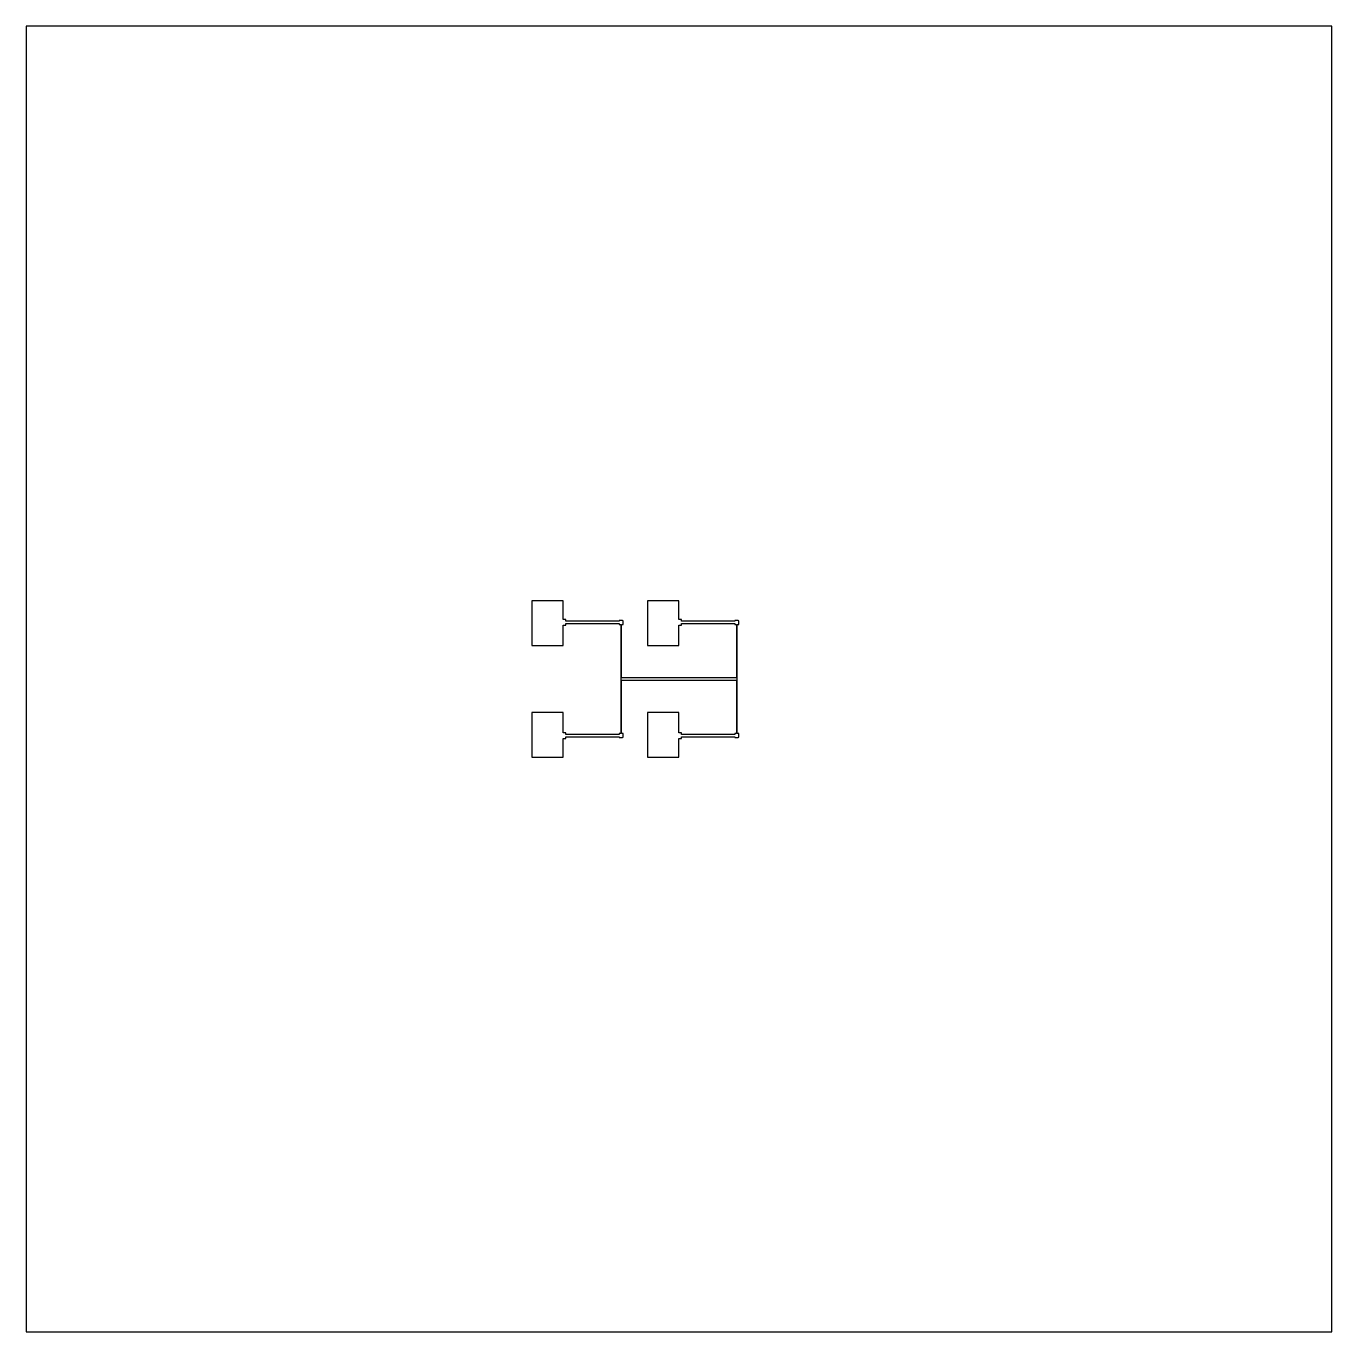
# Model space of a CAD drawing. Extents: x -250 to 250, y -250 to 250.
import ezdxf

# ---------------------------------------------------------------- set-up
doc = ezdxf.new("R2010")
doc.units = 0
for name, color, linetype in [('LAYER_1', 30, 'CONTINUOUS'), ('LAYER_2', 50, 'CONTINUOUS'), ('PCB_BOTTOM', 10, 'CONTINUOUS')]:
    doc.layers.add(name, color=color, linetype=linetype)

msp = doc.modelspace()

# ---------------------------------------------------------------- linework, layer by layer
at = {"layer": 'LAYER_1'}
msp.add_lwpolyline([(250, 250), (-250, 250), (-250, -250), (250, -250), (250, 250)], close=True, dxfattribs=at)
at = {"layer": 'LAYER_2'}
msp.add_lwpolyline([(-21.4, -22.21), (-21.4, -20.91), (-22, -20.91), (-22, -0.43), (22, -0.43), (22, -20.91), (21.4, -20.91), (21.4, -21.23), (0.92, -21.23), (0.92, -20.56), (-0.08, -20.56), (-0.08, -12.82), (-12.08, -12.82), (-12.08, -29.96), (-0.08, -29.96), (-0.08, -22.76), (0.92, -22.76), (0.92, -22.09), (21.4, -22.09), (21.4, -22.41), (22.7, -22.41), (22.9, -22.21), (22.9, -20.91), (22.3, -20.91), (22.3, 20.91), (22.9, 20.91), (22.9, 22.21), (22.7, 22.41), (21.4, 22.41), (21.4, 22.09), (0.92, 22.09), (0.92, 22.76), (-0.08, 22.76), (-0.08, 29.96), (-12.08, 29.96), (-12.08, 12.82), (-0.08, 12.82), (-0.08, 20.56), (0.92, 20.56), (0.92, 21.23), (21.4, 21.23), (21.4, 20.91), (22, 20.91), (22, 0.43), (-22, 0.43), (-22, 20.91), (-21.4, 20.91), (-21.4, 22.21), (-21.6, 22.41), (-22.9, 22.41), (-22.9, 22.09), (-43.38, 22.09), (-43.38, 22.76), (-44.38, 22.76), (-44.38, 29.96), (-56.38, 29.96), (-56.38, 12.82), (-44.38, 12.82), (-44.38, 20.56), (-43.38, 20.56), (-43.38, 21.23), (-22.9, 21.23), (-22.9, 20.91), (-22.3, 20.91), (-22.3, -20.91), (-22.9, -20.91), (-22.9, -21.23), (-43.38, -21.23), (-43.38, -20.56), (-44.38, -20.56), (-44.38, -12.82), (-56.38, -12.82), (-56.38, -29.96), (-44.38, -29.96), (-44.38, -22.76), (-43.38, -22.76), (-43.38, -22.09), (-22.9, -22.09), (-22.9, -22.41), (-21.6, -22.41), (-21.4, -22.21)], close=True, dxfattribs=at)
at = {"layer": 'PCB_BOTTOM'}
msp.add_lwpolyline([(250, 250), (-250, 250), (-250, -250), (250, -250), (250, 250)], close=True, dxfattribs=at)

doc.saveas('drawing.dxf')
